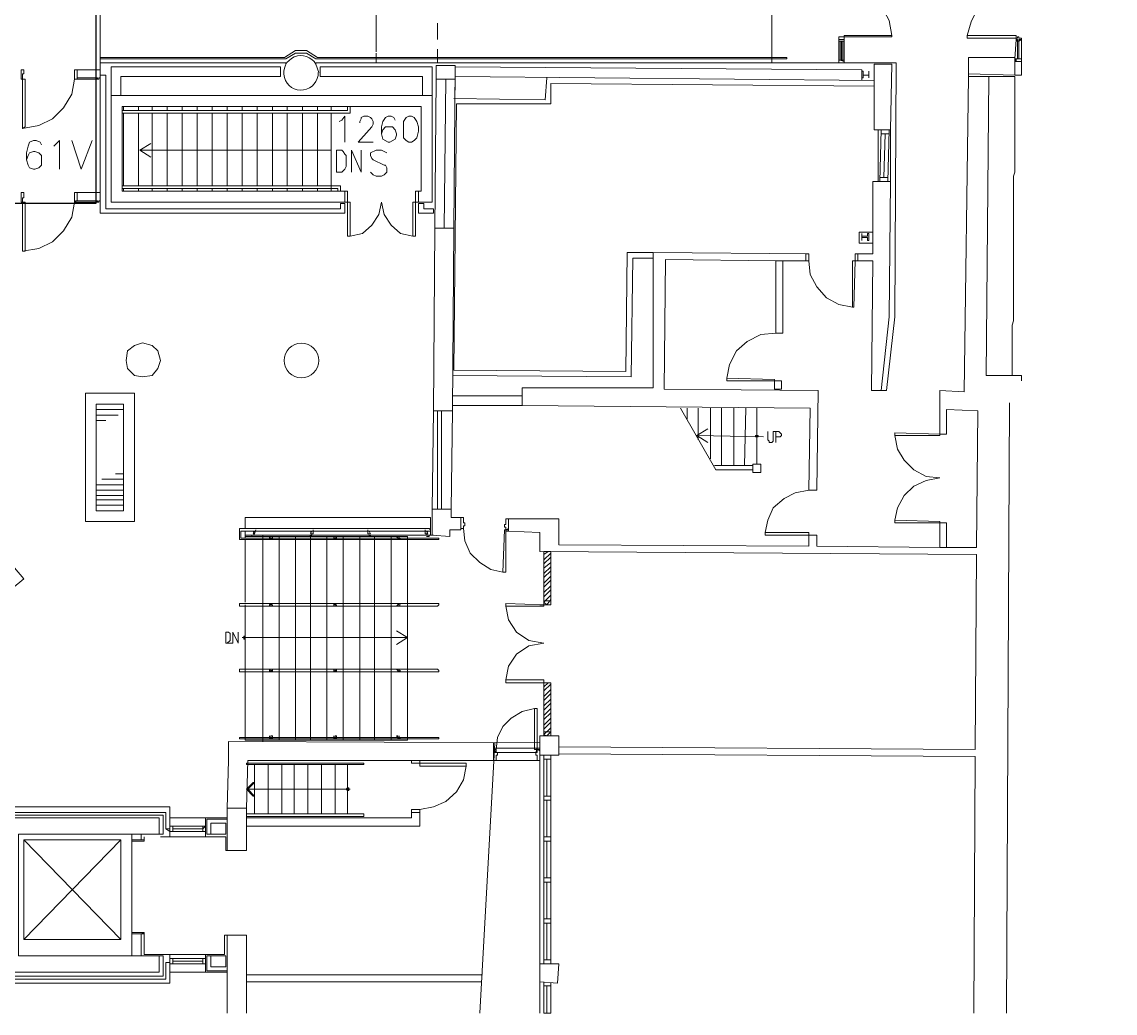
# Model space of a CAD drawing. Header units: metres. Extents: x 3 to 116, y 0 to 119.
# Drawn here: x 49.02 to 69.52, y 0.39 to 18.97 of the extents above; entities that cross this region are included whole.
import ezdxf

# ---------------------------------------------------------------- set-up
doc = ezdxf.new("R2010")
doc.units = ezdxf.units.M
doc.layers.add('Outside', color=7, linetype='Continuous')
doc.layers.add('PDF_Geometry', color=7, linetype='Continuous', transparency=0.8)

msp = doc.modelspace()

# ---------------------------------------------------------------- linework, layer by layer
at = {"layer": 'Outside'}
msp.add_lwpolyline([(48.27, 8.564), (48.27, 15.569), (50.419, 15.569), (50.419, 21.276), (53.563, 21.276), (53.591, 32.884), (48.727, 32.884), (48.781, 44.883), (65.998, 44.78), (65.998, 45.292), (94.139, 45.292), (94.19, 52.199), (97.925, 52.199), (97.823, 88.373), (92.232, 88.408)], dxfattribs=at)
at = {"layer": 'PDF_Geometry', "lineweight": 5}
for points in [[(50.495, 20.886), (50.495, 18.2)], [(55.663, 20.886), (55.663, 18.405)], [(63.082, 18.277), (63.082, 18.2), (63.082, 20.886)], [(65.333, 18.686), (64.438, 18.686), (64.438, 18.712), (65.333, 18.712), (65.333, 18.686), (65.333, 18.712), (65.282, 18.993), (65.154, 19.223), (64.949, 19.403), (64.719, 19.53), (64.438, 19.582), (64.719, 19.607), (64.949, 19.735), (65.154, 19.914), (65.282, 20.17), (65.333, 20.426), (65.333, 20.477), (65.333, 20.426), (64.438, 20.426), (64.438, 20.477), (65.333, 20.477)], [(66.74, 18.712), (66.817, 18.968), (66.945, 19.223), (67.15, 19.403), (67.38, 19.505), (67.661, 19.556), (67.38, 19.607), (67.15, 19.71), (66.945, 19.914), (66.817, 20.144), (66.766, 20.4), (66.766, 20.451), (66.766, 20.4), (67.661, 20.4), (67.661, 20.451), (66.766, 20.451)], [(56.814, 18.942), (56.814, 18.635)], [(64.438, 18.686), (64.438, 18.712)], [(67.661, 18.661), (67.661, 18.712)], [(67.687, 18.661), (67.687, 18.686), (67.687, 18.661), (67.661, 18.661), (67.661, 18.635), (67.687, 18.635), (67.687, 18.609), (67.712, 18.609), (67.712, 18.635), (67.764, 18.635), (67.764, 18.661), (67.712, 18.661), (67.712, 18.686), (67.687, 18.686), (67.687, 18.661), (67.661, 18.661), (67.661, 18.635), (67.687, 18.635), (67.687, 18.609), (67.712, 18.609), (67.712, 18.635), (67.764, 18.635), (67.764, 18.661), (67.712, 18.661), (67.712, 18.686), (67.687, 18.686)], [(56.814, 18.456), (56.814, 18.2)], [(64.335, 18.635), (64.335, 18.251)], [(64.438, 18.635), (64.335, 18.635), (64.438, 18.635), (64.438, 18.2)], [(64.438, 18.226), (64.438, 18.2), (64.438, 18.251), (64.335, 18.251), (64.335, 18.2), (64.335, 18.226), (64.335, 18.2), (64.335, 18.251), (64.438, 18.251), (64.438, 18.2), (64.438, 18.226), (64.361, 18.251), (64.361, 18.609), (64.412, 18.609), (64.412, 18.251), (64.387, 18.251), (64.387, 18.609), (64.387, 18.251)], [(67.661, 18.226), (67.636, 18.226), (67.636, 18.277), (67.764, 18.277), (67.764, 18.226), (67.764, 18.277), (67.661, 18.277), (67.661, 18.226), (67.636, 18.277), (67.661, 18.635), (67.687, 18.609), (67.687, 18.277), (67.712, 18.277), (67.712, 18.609), (67.764, 18.635), (67.764, 18.277), (67.712, 18.277), (67.712, 18.609), (67.712, 18.277)], [(55.663, 18.379), (55.663, 18.2)], [(67.584, 18.303), (67.636, 18.303), (66.766, 18.303), (66.766, 17.944), (66.689, 12.035), (66.229, 12.06), (66.229, 11.242), (66.229, 11.216)], [(49.037, 16.972), (49.088, 16.998), (49.088, 17.893), (49.037, 17.893), (49.037, 16.972), (49.344, 17.023), (49.6, 17.151), (49.805, 17.356), (49.958, 17.612), (50.009, 17.893), (50.009, 18.072), (50.06, 18.072), (50.06, 17.893), (50.009, 17.893), (50.009, 17.996)], [(50.009, 18.072), (50.419, 18.072), (50.419, 17.919), (50.444, 17.919), (50.444, 17.893), (50.47, 17.893), (50.47, 17.919), (50.495, 17.919), (50.495, 18.072), (50.419, 18.072)], [(53.975, 18.175), (53.975, 18.2), (50.495, 18.2), (50.495, 17.97), (50.598, 17.97)], [(50.879, 17.586), (50.879, 17.944), (53.872, 17.944), (53.872, 18.123), (50.7, 18.123), (50.7, 17.586)], [(54.589, 18.021), (54.537, 18.175), (54.537, 18.2), (56.763, 18.2), (65.41, 18.2), (65.384, 13.442), (65.231, 12.06), (64.949, 12.06), (64.975, 14.491), (64.694, 14.491), (64.694, 14.619), (64.975, 14.619), (64.975, 15.975), (65.308, 15.975), (65.256, 15.975), (65.282, 16.947)], [(56.712, 17.586), (56.712, 18.123), (54.614, 18.123), (54.614, 17.944), (56.533, 17.944), (56.533, 17.586)], [(64.77, 17.868), (64.77, 18.072), (57.147, 18.123), (57.121, 15.105), (57.096, 11.677), (56.737, 11.677), (56.712, 9.835), (56.814, 9.835), (56.814, 11.677)], [(56.763, 18.2), (56.763, 18.2)], [(56.763, 18.2), (56.763, 18.2)], [(67.636, 17.97), (67.636, 18.226), (67.764, 18.226), (67.764, 17.97), (67.636, 17.97), (66.766, 17.996), (66.766, 17.944), (67.15, 17.944), (67.15, 17.816)], [(66.766, 18.2), (66.766, 18.175)], [(50.009, 17.893), (50.444, 17.893), (50.419, 17.919), (50.06, 17.919)], [(55.075, 15.565), (55.075, 15.386), (50.495, 15.386), (50.495, 17.97), (50.598, 17.97), (50.598, 15.463), (54.998, 15.463), (54.998, 15.565), (55.075, 15.565), (54.998, 15.565)], [(57.121, 17.535), (58.835, 17.509), (58.861, 17.919)], [(57.147, 17.689), (57.147, 17.944), (65.001, 17.868)], [(67.584, 17.944), (67.636, 17.944), (66.766, 17.944)], [(67.15, 17.944), (67.098, 12.342), (67.764, 12.342), (67.764, 12.239)], [(67.636, 17.944), (67.636, 16.154), (67.61, 16.077), (67.61, 13.365), (67.584, 13.288), (67.584, 13.16), (67.584, 12.342)], [(65.001, 17.765), (58.938, 17.816), (58.938, 17.433), (57.172, 17.433), (57.121, 12.444), (60.345, 12.419), (60.37, 14.644), (60.856, 14.644), (60.856, 14.542), (60.473, 14.542), (60.447, 12.316), (57.096, 12.342)], [(56.456, 15.795), (56.456, 15.591), (56.405, 15.591), (56.405, 15.795), (56.456, 15.795), (56.456, 15.591), (56.712, 15.591), (56.712, 17.586), (50.7, 17.586), (50.7, 15.591), (55.075, 15.591), (55.075, 15.795), (55.126, 15.795), (55.126, 15.591), (55.075, 15.591), (55.075, 15.795)], [(56.405, 15.795), (56.456, 15.795), (56.507, 15.795), (56.507, 17.382), (50.905, 17.382), (50.905, 15.795), (55.075, 15.795), (55.126, 15.795)], [(55.126, 17.382), (55.126, 17.305), (50.905, 17.305), (50.905, 17.254), (55.177, 17.254), (55.177, 17.382)], [(50.93, 17.305), (50.93, 17.382)], [(50.93, 15.898), (50.93, 17.254)], [(51.212, 17.305), (51.212, 17.382)], [(51.212, 17.254), (51.212, 15.898)], [(51.468, 17.382), (51.468, 17.305)], [(51.468, 15.898), (51.468, 17.254)], [(51.749, 17.305), (51.749, 17.382)], [(51.749, 17.254), (51.749, 15.898)], [(52.03, 17.382), (52.03, 17.305)], [(52.03, 15.898), (52.03, 17.254)], [(52.312, 17.305), (52.312, 17.382)], [(52.312, 17.254), (52.312, 15.898)], [(52.593, 17.382), (52.593, 17.305)], [(52.593, 15.898), (52.593, 17.254)], [(52.875, 17.305), (52.875, 17.382)], [(52.875, 17.254), (52.875, 15.898)], [(53.156, 17.382), (53.156, 17.305)], [(53.156, 15.898), (53.156, 17.254)], [(53.437, 17.305), (53.437, 17.382)], [(53.437, 17.254), (53.437, 15.898)], [(53.719, 17.382), (53.719, 17.305)], [(53.719, 15.898), (53.719, 17.254)], [(54, 17.305), (54, 17.382)], [(54, 17.254), (54, 15.898)], [(54.282, 17.382), (54.282, 17.305)], [(54.282, 15.898), (54.282, 17.254)], [(54.563, 17.305), (54.563, 17.382)], [(54.563, 17.254), (54.563, 15.898)], [(54.819, 17.382), (54.819, 17.305)], [(54.819, 15.795), (54.819, 17.254)], [(54.972, 17.1), (55.023, 17.126), (55.075, 17.202), (55.075, 16.716)], [(55.356, 17.075), (55.356, 17.1), (55.382, 17.151), (55.382, 17.177), (55.433, 17.202), (55.51, 17.202), (55.561, 17.177), (55.586, 17.151), (55.612, 17.1), (55.612, 17.049), (55.586, 16.998), (55.535, 16.947), (55.33, 16.716), (55.612, 16.716)], [(56.021, 17.126), (55.996, 17.177), (55.944, 17.202), (55.893, 17.202), (55.842, 17.177), (55.791, 17.1), (55.765, 16.998), (55.765, 16.87), (55.791, 16.768), (55.893, 16.716), (55.919, 16.716), (56.021, 16.768), (56.047, 16.844), (56.047, 16.87), (56.021, 16.947), (55.97, 16.998), (55.842, 16.998), (55.791, 16.947), (55.765, 16.87)], [(56.226, 17.177), (56.277, 17.202), (56.226, 17.177), (56.175, 17.1), (56.175, 16.793), (56.226, 16.742), (56.277, 16.716), (56.328, 16.716), (56.379, 16.742), (56.43, 16.793), (56.456, 16.921), (56.456, 16.998), (56.43, 17.1), (56.379, 17.177), (56.328, 17.202), (56.277, 17.202)], [(65.103, 15.975), (65.129, 16.947), (65.103, 15.975), (65.077, 15.975), (65.077, 16.947)], [(65.129, 16.87), (65.282, 16.87), (65.205, 16.87), (65.18, 16.051), (65.256, 16.051), (65.103, 16.051)], [(65.308, 16.947), (65.308, 15.975), (65.282, 13.442), (65.129, 12.06)], [(49.395, 16.665), (49.37, 16.716), (49.293, 16.742), (49.242, 16.742), (49.165, 16.716), (49.14, 16.64), (49.114, 16.512), (49.114, 16.384), (49.14, 16.281), (49.165, 16.23), (49.242, 16.205), (49.267, 16.205), (49.344, 16.23), (49.395, 16.281), (49.395, 16.461), (49.344, 16.512), (49.267, 16.537), (49.242, 16.537), (49.165, 16.512), (49.14, 16.461), (49.114, 16.384)], [(49.626, 16.64), (49.728, 16.742), (49.728, 16.205)], [(50.342, 16.742), (50.137, 16.205), (49.958, 16.742)], [(51.442, 16.691), (51.237, 16.563)], [(54.819, 16.563), (51.237, 16.563), (51.442, 16.435)], [(55.203, 16.154), (55.203, 16.563), (55.382, 16.154), (55.382, 16.563)], [(55.868, 16.512), (55.765, 16.563), (55.663, 16.563), (55.561, 16.512), (55.561, 16.461), (55.586, 16.409), (55.612, 16.384), (55.817, 16.281), (55.842, 16.281), (55.868, 16.23), (55.868, 16.154), (55.817, 16.102), (55.765, 16.077), (55.663, 16.077), (55.612, 16.102), (55.561, 16.154)], [(54.998, 15.795), (54.998, 15.898), (50.905, 15.898), (50.905, 15.847), (54.947, 15.847), (54.947, 15.795)], [(50.93, 15.847), (50.93, 15.795)], [(51.212, 15.847), (51.212, 15.795)], [(51.468, 15.795), (51.468, 15.847)], [(51.749, 15.847), (51.749, 15.795)], [(52.03, 15.795), (52.03, 15.847)], [(52.312, 15.847), (52.312, 15.795)], [(52.593, 15.795), (52.593, 15.847)], [(52.875, 15.847), (52.875, 15.795)], [(53.156, 15.795), (53.156, 15.847)], [(53.437, 15.847), (53.437, 15.795)], [(53.719, 15.795), (53.719, 15.847)], [(54, 15.847), (54, 15.795)], [(54.282, 15.795), (54.282, 15.847)], [(54.563, 15.847), (54.563, 15.795)], [(49.063, 15.668), (49.037, 15.668), (49.063, 15.668), (49.063, 15.77), (49.012, 15.77), (49.012, 15.591), (49.037, 15.591), (49.037, 15.668)], [(49.088, 14.67), (49.037, 14.67), (49.088, 14.67), (49.088, 15.591), (49.037, 15.591), (49.037, 14.67), (49.344, 14.721), (49.6, 14.849), (49.805, 15.054), (49.958, 15.309), (50.009, 15.591), (50.035, 15.591), (50.009, 15.591), (50.009, 15.77), (50.06, 15.77), (50.06, 15.616), (50.035, 15.616), (50.035, 15.591), (50.035, 15.616), (50.06, 15.616), (50.06, 15.77), (50.009, 15.77), (50.009, 15.591), (50.035, 15.591), (50.009, 15.591)], [(50.444, 15.77), (50.009, 15.77)], [(50.419, 15.616), (50.419, 15.77), (50.495, 15.77), (50.495, 15.616), (50.47, 15.616), (50.47, 15.591), (50.444, 15.591), (50.444, 15.616), (50.419, 15.616), (50.47, 15.591), (50.009, 15.591), (50.035, 15.616), (50.444, 15.616)], [(55.177, 14.951), (55.126, 14.951), (55.177, 14.951), (55.177, 15.591), (55.126, 15.591), (55.126, 14.951), (55.177, 14.951), (55.407, 15.002), (55.586, 15.156), (55.714, 15.361), (55.765, 15.591), (55.817, 15.361), (55.944, 15.156), (56.124, 15.002), (56.354, 14.951), (56.405, 14.951), (56.354, 14.951), (56.354, 15.591), (56.405, 15.591), (56.405, 14.951)], [(56.737, 15.463), (56.737, 15.386)], [(57.121, 15.105), (56.763, 15.105), (56.737, 11.677)], [(64.975, 14.823), (64.719, 14.823), (64.719, 15.028), (64.975, 15.028)], [(63.159, 14.491), (63.159, 13.135), (63.287, 13.135), (63.287, 14.491), (63.159, 14.491), (61.086, 14.516), (61.061, 12.086), (63.952, 12.06), (63.926, 10.193), (63.773, 10.193), (63.798, 11.728), (58.4, 11.779), (58.4, 12.112), (58.758, 12.112), (60.856, 12.112), (60.856, 14.644), (63.773, 14.619), (63.773, 14.491)], [(63.721, 14.491), (63.721, 14.619), (63.721, 14.491), (63.773, 14.491), (63.773, 14.619), (63.721, 14.619)], [(63.287, 14.491), (63.773, 14.491), (63.798, 14.235), (63.926, 14.005), (64.105, 13.8), (64.335, 13.672), (64.591, 13.621)], [(64.642, 14.491), (64.591, 14.491)], [(62.238, 12.291), (62.289, 12.546), (62.417, 12.802), (62.621, 12.981), (62.877, 13.109), (63.159, 13.135), (63.287, 13.135)], [(63.133, 12.265), (63.133, 12.239), (63.261, 12.239), (63.133, 12.239), (63.133, 12.086), (63.261, 12.086), (63.261, 12.239)], [(50.93, 11.805), (50.93, 9.809), (50.419, 9.809), (50.419, 11.805), (50.93, 11.805), (50.419, 11.805), (50.419, 11.702), (50.93, 11.702)], [(61.368, 11.728), (62.033, 10.577), (62.724, 10.577), (62.724, 10.653), (62.007, 10.653)], [(61.496, 11.523), (61.496, 11.728)], [(61.7, 11.728), (61.7, 11.139)], [(61.931, 10.781), (61.931, 11.728)], [(62.135, 11.728), (62.135, 10.653)], [(62.366, 10.653), (62.366, 11.728)], [(62.596, 11.728), (62.57, 10.653)], [(62.877, 10.679), (62.724, 10.679), (62.724, 10.525), (62.877, 10.525), (62.877, 10.679), (62.801, 10.679), (62.801, 11.728)], [(66.229, 11.242), (66.356, 11.242), (66.356, 11.702), (66.945, 11.677), (66.919, 9.118), (66.356, 9.118)], [(67.533, 11.83), (67.482, 0.395)], [(50.828, 11.6), (50.419, 11.6)], [(50.419, 11.498), (50.598, 11.498)], [(57.096, 11.677), (57.07, 9.835), (57.07, 9.681), (57.249, 9.681), (57.249, 9.451), (57.044, 9.451), (57.044, 9.323), (56.712, 9.349), (56.712, 9.835), (57.07, 9.835)], [(56.891, 9.835), (56.891, 11.677)], [(61.88, 11.344), (61.675, 11.216), (61.88, 11.088)], [(63.159, 11.088), (63.159, 11.293), (63.108, 11.293), (63.108, 11.114), (63.082, 11.088), (63.031, 11.088), (63.031, 11.114), (63.005, 11.139), (63.005, 11.293)], [(63.159, 11.293), (63.21, 11.293), (63.261, 11.242), (63.261, 11.216), (63.235, 11.191), (63.159, 11.191)], [(62.928, 11.191), (61.675, 11.216)], [(62.826, 11.216), (62.801, 11.191), (62.801, 11.216), (62.775, 11.216), (62.801, 11.191), (62.775, 11.191), (62.826, 11.191)], [(65.384, 11.267), (66.229, 11.242), (66.229, 11.216), (65.384, 11.216), (65.384, 11.267), (65.384, 11.216), (65.436, 10.96), (65.563, 10.756), (65.743, 10.577), (65.973, 10.449), (66.229, 10.423), (65.973, 10.372), (65.743, 10.27), (65.563, 10.091), (65.436, 9.86), (65.384, 9.63)], [(50.777, 10.5), (50.93, 10.5)], [(50.419, 9.911), (50.93, 9.911), (50.93, 10.014), (50.419, 10.014), (50.419, 10.091), (50.93, 10.091), (50.93, 10.193), (50.419, 10.193), (50.419, 10.295), (50.93, 10.295), (50.93, 10.398), (50.521, 10.398)], [(63.773, 10.193), (63.517, 10.142), (63.312, 10.039), (63.108, 9.86), (63.005, 9.63), (62.954, 9.4), (62.954, 9.349), (62.954, 9.4), (63.773, 9.4), (63.773, 9.349), (62.954, 9.349)], [(53.207, 9.477), (53.207, 9.681), (56.686, 9.681), (56.686, 9.349), (53.207, 9.349)], [(57.249, 9.451), (57.249, 9.681), (57.3, 9.681), (57.3, 9.579), (57.326, 9.579), (57.326, 9.528), (57.3, 9.528), (57.3, 9.477), (57.249, 9.477), (57.249, 9.502)], [(66.229, 9.118), (63.926, 9.144), (63.926, 9.349), (63.773, 9.349), (63.773, 9.144), (59.091, 9.17), (59.091, 9.656), (58.145, 9.656), (58.093, 9.656), (58.093, 9.553), (58.068, 9.553), (58.068, 9.502), (58.093, 9.502), (58.093, 9.451), (58.145, 9.451), (58.145, 9.477), (58.093, 9.451), (58.093, 8.658), (58.042, 8.658), (58.068, 9.451), (58.093, 9.451)], [(56.737, 9.272), (56.814, 9.272), (53.105, 9.272), (53.105, 9.477), (53.105, 9.4)], [(56.61, 9.477), (56.661, 9.477), (53.105, 9.477)], [(54.486, 9.451), (54.486, 9.374), (54.461, 9.374), (54.486, 9.374), (54.435, 9.374), (54.461, 9.425), (54.486, 9.425), (54.461, 9.425), (54.486, 9.425), (54.435, 9.425), (54.461, 9.323), (54.435, 9.323), (54.435, 9.349), (54.461, 9.349), (54.384, 9.349), (54.435, 9.349), (54.435, 9.323), (54.384, 9.323), (54.461, 9.323), (54.409, 9.349), (53.335, 9.349), (54.409, 9.349)], [(53.412, 9.451), (53.386, 9.374), (53.361, 9.374), (53.386, 9.425), (53.335, 9.425), (53.361, 9.425), (53.386, 9.349), (53.335, 9.349), (53.335, 9.323), (53.386, 9.323), (53.335, 9.323), (53.335, 9.349), (53.386, 9.349)], [(55.51, 9.451), (55.51, 9.374), (55.535, 9.374), (55.51, 9.374), (55.561, 9.374), (55.535, 9.425), (55.51, 9.425), (55.535, 9.425), (55.51, 9.425), (55.561, 9.425)], [(56.584, 9.451), (56.584, 9.374), (56.61, 9.374), (56.584, 9.374), (56.635, 9.374), (56.61, 9.425), (56.661, 9.425), (56.635, 9.425), (56.61, 9.349), (56.661, 9.349), (56.661, 9.323), (56.61, 9.323), (56.661, 9.323), (56.661, 9.349), (56.61, 9.349)], [(56.661, 9.425), (56.686, 9.425), (56.686, 9.451), (56.661, 9.477)], [(58.042, 8.658), (57.812, 8.709), (57.607, 8.837), (57.428, 9.016), (57.326, 9.246), (57.3, 9.477)], [(66.229, 9.579), (66.229, 9.118), (66.356, 9.118), (66.356, 9.579), (66.229, 9.579), (66.229, 9.604)], [(56.763, 9.297), (56.814, 9.297), (53.13, 9.297), (53.13, 9.425), (56.661, 9.425), (56.635, 9.425)], [(53.207, 9.425), (53.207, 9.297)], [(53.207, 8.044), (53.207, 5.511), (56.251, 5.511), (56.251, 9.323), (53.207, 9.323)], [(53.207, 8.095), (53.207, 9.272)], [(53.335, 9.349), (53.335, 9.349)], [(56.737, 9.349), (53.54, 9.349), (53.54, 5.486)], [(53.54, 9.323), (53.54, 5.511)], [(53.719, 9.297), (53.719, 9.272), (53.693, 9.272), (53.719, 9.272), (53.668, 9.297), (53.668, 9.323), (53.668, 9.272), (53.693, 9.297), (53.693, 9.323), (53.719, 9.323), (53.719, 9.297), (53.693, 9.297)], [(53.847, 5.511), (53.847, 9.323)], [(54.154, 9.323), (54.154, 5.511)], [(55.51, 9.323), (55.561, 9.323), (55.561, 9.349), (55.51, 9.349), (55.612, 9.349), (55.561, 9.349), (55.561, 9.323), (55.612, 9.323), (55.51, 9.323), (55.586, 9.349), (56.661, 9.349), (54.435, 9.349), (55.561, 9.349)], [(54.435, 9.323), (54.435, 5.511)], [(54.742, 5.511), (54.742, 9.323)], [(54.921, 9.297), (54.921, 9.272), (54.896, 9.272), (54.921, 9.272), (54.87, 9.297), (54.87, 9.323), (54.87, 9.272), (54.896, 9.297), (54.896, 9.323), (54.921, 9.323), (54.921, 9.297), (54.896, 9.297)], [(55.049, 5.511), (55.049, 9.323)], [(55.356, 9.323), (55.356, 5.511)], [(55.637, 9.323), (55.637, 5.511)], [(55.944, 5.511), (55.944, 9.323)], [(56.124, 9.297), (56.098, 9.272), (56.072, 9.297), (56.072, 9.323), (56.047, 9.323), (56.072, 9.297), (56.072, 9.272), (56.047, 9.272), (56.072, 9.272), (56.098, 9.297), (56.098, 9.323), (56.098, 9.297)], [(56.661, 9.349), (56.661, 9.349)], [(56.814, 9.272), (56.84, 9.272), (56.84, 9.297), (56.814, 9.297)], [(58.093, 9.425), (58.145, 9.425), (58.733, 9.4), (58.733, 9.042), (66.919, 8.99), (66.894, 5.332), (59.091, 5.383), (59.091, 5.255), (66.894, 5.204), (66.868, 0.395)], [(63.773, 9.349), (63.773, 9.4)], [(48.602, 9.067), (49.063, 8.53), (48.219, 7.839)], [(58.81, 8.965), (58.81, 9.042), (58.938, 9.042), (58.938, 8.965)], [(58.938, 9.042), (58.938, 8.044), (58.938, 8.146), (58.861, 8.044), (58.81, 8.095), (58.938, 8.223), (58.938, 8.325), (58.81, 8.197), (58.81, 8.274), (58.938, 8.402), (58.938, 8.504), (58.81, 8.377), (58.81, 8.453), (58.938, 8.581), (58.938, 8.684), (58.81, 8.556), (58.81, 8.632), (58.938, 8.76), (58.938, 8.837), (58.81, 8.735), (58.81, 8.811), (58.938, 8.939), (58.938, 9.016), (58.81, 8.888), (58.81, 8.99), (58.886, 9.042)], [(58.81, 8.044), (58.81, 9.042)], [(53.182, 8.07), (53.105, 8.07), (56.814, 8.07), (56.84, 8.07), (56.84, 8.044), (56.814, 8.018), (53.105, 8.018), (53.182, 8.018)], [(53.105, 8.07), (53.105, 8.018)], [(53.719, 8.044), (53.719, 8.018), (53.693, 8.018), (53.693, 8.044), (53.719, 8.044), (53.668, 8.07)], [(53.668, 8.018), (53.668, 8.044), (53.668, 8.018), (53.668, 8.044), (53.693, 8.07), (53.719, 8.07), (53.693, 8.07)], [(54.921, 8.044), (54.921, 8.018), (54.896, 8.018), (54.896, 8.044), (54.921, 8.044), (54.87, 8.07), (54.87, 8.018), (54.87, 8.044), (54.896, 8.07), (54.921, 8.07), (54.896, 8.07)], [(56.124, 8.044), (56.098, 8.044), (56.098, 8.018), (56.098, 8.044), (56.072, 8.07), (56.047, 8.07), (56.072, 8.07), (56.072, 8.044), (56.047, 8.018), (56.072, 8.018), (56.072, 8.044), (56.098, 8.07)], [(58.093, 8.07), (58.81, 8.044), (58.81, 8.018), (58.093, 8.018), (58.093, 8.07), (58.093, 8.018), (58.145, 7.763), (58.298, 7.532), (58.528, 7.379), (58.81, 7.328), (58.528, 7.276), (58.298, 7.123), (58.145, 6.893), (58.093, 6.637), (58.093, 6.586), (58.093, 6.637), (58.81, 6.637), (58.81, 6.586), (58.093, 6.586)], [(58.81, 8.018), (58.81, 8.044), (58.81, 8.121), (58.938, 8.121), (58.938, 8.044), (58.733, 8.044)], [(52.849, 7.328), (52.849, 7.532), (52.9, 7.532), (52.926, 7.507), (52.926, 7.379), (52.875, 7.328), (52.849, 7.328), (52.977, 7.328), (52.977, 7.532), (53.079, 7.328), (53.079, 7.532)], [(56.251, 7.43), (53.156, 7.43), (53.207, 7.43), (53.207, 7.456), (53.182, 7.456), (53.182, 7.404), (53.207, 7.404), (53.207, 7.456), (53.207, 7.43), (53.182, 7.456), (53.182, 7.43), (53.207, 7.43), (53.182, 7.43), (53.182, 7.404), (53.207, 7.43), (53.207, 7.404), (53.207, 7.43)], [(56.047, 7.558), (56.251, 7.43), (56.047, 7.302)], [(53.182, 6.842), (53.105, 6.842), (56.814, 6.842), (56.84, 6.816), (56.84, 6.79), (56.814, 6.79), (53.105, 6.79), (53.182, 6.79)], [(53.105, 6.842), (53.105, 6.79)], [(53.719, 6.816), (53.719, 6.79), (53.693, 6.79), (53.719, 6.79), (53.668, 6.816), (53.668, 6.842), (53.668, 6.79), (53.693, 6.816), (53.693, 6.842), (53.719, 6.842), (53.719, 6.816), (53.693, 6.816)], [(54.921, 6.816), (54.921, 6.79), (54.896, 6.79), (54.921, 6.79), (54.87, 6.816), (54.87, 6.842), (54.87, 6.79), (54.896, 6.816), (54.896, 6.842), (54.921, 6.842), (54.921, 6.816), (54.896, 6.816)], [(56.124, 6.816), (56.098, 6.79), (56.072, 6.816), (56.072, 6.842), (56.047, 6.842), (56.072, 6.816), (56.072, 6.79), (56.047, 6.79), (56.072, 6.79), (56.098, 6.816), (56.098, 6.842), (56.098, 6.816)], [(58.733, 6.586), (58.938, 6.586), (58.938, 5.588)], [(58.81, 6.637), (58.81, 6.586), (58.81, 5.588)], [(58.886, 6.586), (58.81, 6.509), (58.81, 6.432), (58.938, 6.56), (58.938, 6.458), (58.81, 6.33), (58.81, 6.253), (58.938, 6.381), (58.938, 6.279), (58.81, 6.151), (58.81, 6.074), (58.938, 6.202), (58.938, 6.1), (58.81, 5.972), (58.81, 5.895), (58.938, 6.023), (58.938, 5.921), (58.81, 5.793), (58.81, 5.716), (58.938, 5.844), (58.938, 5.742), (58.81, 5.614), (58.861, 5.588), (58.938, 5.665)], [(58.682, 5.332), (58.631, 5.332), (58.631, 6.1), (58.682, 6.1), (58.631, 6.1), (58.4, 6.049), (58.196, 5.921), (58.042, 5.767), (57.94, 5.562), (57.914, 5.332), (57.889, 5.281), (58.656, 5.281), (58.682, 5.358), (58.733, 5.358), (57.863, 5.358)], [(58.733, 5.153), (58.733, 5.128), (58.682, 5.128), (58.682, 5.23), (58.656, 5.23), (58.656, 5.281), (58.682, 5.281), (58.682, 5.332), (58.733, 5.332), (58.733, 5.307), (58.682, 5.332), (58.682, 6.1)], [(56.763, 5.537), (56.814, 5.537), (53.105, 5.537), (53.105, 5.562), (56.814, 5.562), (56.763, 5.562)], [(53.719, 5.562), (53.719, 5.537), (53.693, 5.537), (53.719, 5.537), (53.668, 5.562), (53.668, 5.588), (53.668, 5.537), (53.693, 5.562), (53.693, 5.588), (53.719, 5.588), (53.719, 5.562), (53.693, 5.562)], [(54.921, 5.562), (54.921, 5.537), (54.896, 5.537), (54.921, 5.537), (54.87, 5.562), (54.87, 5.588), (54.87, 5.537), (54.896, 5.562), (54.896, 5.588), (54.921, 5.588), (54.921, 5.562), (54.896, 5.562)], [(56.124, 5.562), (56.098, 5.537), (56.072, 5.562), (56.072, 5.588), (56.047, 5.588), (56.072, 5.562), (56.072, 5.537), (56.047, 5.537), (56.072, 5.537), (56.098, 5.562), (56.098, 5.588), (56.098, 5.562)], [(56.814, 5.537), (56.84, 5.537), (56.84, 5.562), (56.814, 5.562)], [(59.091, 5.383), (59.091, 5.588), (58.733, 5.588), (58.733, 5.23), (59.091, 5.23), (59.091, 5.255)], [(57.863, 5.46), (57.863, 5.128), (53.258, 5.128), (53.233, 4.232), (52.875, 4.232), (52.875, 3.439), (53.233, 3.439), (53.233, 4.232), (52.875, 4.232), (52.9, 5.128), (52.9, 5.486), (58.733, 5.46)], [(57.889, 5.46), (57.607, 0.395)], [(58.733, 5.128), (57.863, 5.128), (57.914, 5.128), (57.914, 5.23), (57.94, 5.23), (57.94, 5.281), (57.914, 5.281), (57.914, 5.332), (57.863, 5.332), (57.863, 5.307)], [(56.482, 5.128), (56.482, 5.076), (56.482, 5.128), (56.328, 5.128), (56.328, 5.076), (56.482, 5.076), (56.482, 5.025)], [(57.863, 5.128), (58.733, 5.128), (58.733, 5.23), (58.733, 0.395)], [(58.861, 4.462), (58.861, 5.153), (58.81, 5.153), (58.81, 5.23), (58.938, 5.23), (58.938, 5.153), (58.81, 5.153)], [(58.938, 1.393), (58.938, 5.153), (58.81, 5.153), (58.81, 1.393)], [(53.386, 5.051), (53.386, 4.13)], [(53.642, 4.13), (53.642, 5.051)], [(53.898, 5.051), (53.898, 4.13)], [(54.128, 4.13), (54.128, 5.051)], [(54.384, 4.13), (54.384, 5.051)], [(54.64, 5.051), (54.64, 4.13)], [(54.896, 4.13), (54.896, 5.051)], [(55.126, 5.051), (55.126, 4.13)], [(56.482, 4.207), (56.737, 4.258), (56.968, 4.36), (57.172, 4.539), (57.3, 4.769), (57.351, 5.025), (57.351, 5.076), (57.351, 5.025), (56.482, 5.025), (56.482, 5.076), (57.351, 5.076)], [(55.177, 4.59), (53.233, 4.59), (53.975, 4.59)], [(55.151, 4.616), (55.151, 4.59), (55.151, 4.616), (55.126, 4.616), (55.1, 4.59), (55.126, 4.565), (55.151, 4.565), (55.151, 4.59), (55.126, 4.59), (55.151, 4.616), (55.126, 4.616), (55.126, 4.565), (55.126, 4.59), (55.151, 4.565), (55.151, 4.59), (55.126, 4.59)], [(58.861, 3.695), (58.861, 4.386), (58.81, 4.386), (58.81, 4.462), (58.938, 4.462), (58.938, 4.386), (58.938, 4.462), (58.81, 4.462), (58.81, 4.386), (58.938, 4.386)], [(51.621, 3.695), (51.8, 3.695), (51.8, 3.797), (51.723, 3.848), (51.8, 3.848), (51.8, 4.258), (48.449, 4.258), (48.449, 0.958), (51.8, 0.958), (51.8, 1.341)], [(51.723, 3.848), (51.723, 4.155), (48.551, 4.155), (48.551, 1.034), (51.723, 1.034), (51.723, 1.341), (51.8, 1.341), (51.8, 1.495), (51.314, 1.495), (51.314, 1.879)], [(53.233, 4.053), (56.328, 4.053), (56.328, 4.207), (56.482, 4.207), (56.482, 3.9), (53.233, 3.9)], [(56.328, 4.155), (56.482, 4.155)], [(51.595, 1.162), (51.595, 1.469), (51.595, 1.162), (48.653, 1.162), (48.653, 4.053), (51.595, 4.053), (51.595, 3.746)], [(52.465, 4.053), (51.8, 4.053)], [(52.875, 3.439), (52.849, 3.439), (52.849, 3.695), (52.465, 3.695), (52.465, 3.797), (51.8, 3.797), (51.8, 3.9), (52.465, 3.9), (52.414, 3.848), (51.851, 3.848)], [(51.851, 3.797), (51.851, 3.9)], [(52.414, 3.9), (52.414, 3.797)], [(52.465, 3.797), (52.465, 3.9), (52.465, 4.053), (52.875, 4.053)], [(52.875, 4.028), (52.491, 4.028), (52.491, 3.746), (52.568, 3.746)], [(51.391, 3.746), (48.96, 3.746), (48.96, 1.469), (51.391, 1.469)], [(51.084, 3.618), (51.084, 3.644), (51.084, 3.746), (51.084, 1.469), (51.084, 1.879), (51.084, 1.904)], [(51.314, 3.695), (51.314, 3.644), (51.314, 3.618), (51.314, 3.644), (51.084, 3.644), (51.084, 3.618), (51.314, 3.618)], [(51.263, 3.746), (51.263, 3.644)], [(51.8, 3.695), (52.465, 3.695)], [(58.861, 2.927), (58.861, 3.618), (58.81, 3.618), (58.81, 3.695), (58.938, 3.695), (58.938, 3.618), (58.938, 3.695), (58.81, 3.695), (58.81, 3.618), (58.938, 3.618)], [(49.063, 1.776), (50.879, 1.776), (50.879, 3.644), (49.063, 3.644), (49.063, 1.776), (50.879, 3.644)], [(49.063, 3.644), (50.879, 1.776)], [(51.084, 3.439), (51.084, 1.853)], [(58.861, 2.16), (58.861, 2.851), (58.81, 2.851), (58.81, 2.927), (58.938, 2.927), (58.938, 2.851), (58.938, 2.927), (58.81, 2.927), (58.81, 2.851), (58.938, 2.851)], [(58.81, 1.316), (58.81, 1.393), (58.938, 1.393), (58.938, 1.316), (58.938, 1.393), (58.81, 1.393), (58.861, 1.393), (58.861, 2.083), (58.81, 2.083), (58.81, 2.16), (58.938, 2.16), (58.938, 2.083), (58.938, 2.16), (58.81, 2.16), (58.81, 2.083), (58.938, 2.083)], [(51.314, 1.904), (51.314, 1.879), (51.084, 1.879), (51.084, 1.904), (51.314, 1.904), (51.263, 1.879), (51.263, 1.469)], [(51.8, 1.495), (52.465, 1.495), (52.465, 1.418), (52.465, 1.495), (52.823, 1.495), (52.823, 1.853), (52.875, 1.853), (52.875, 0.395)], [(53.233, 0.395), (53.233, 1.853), (52.875, 1.853)], [(52.568, 1.469), (52.491, 1.469), (52.491, 1.188), (52.875, 1.188)], [(51.851, 1.316), (51.851, 1.418)], [(52.414, 1.367), (51.851, 1.367)], [(52.414, 1.418), (52.414, 1.316)], [(52.465, 1.316), (52.465, 1.162), (52.875, 1.162)], [(51.8, 1.162), (52.465, 1.162)], [(57.658, 1.111), (53.233, 1.111)], [(53.233, 0.983), (57.633, 0.983)], [(54.435, 0.983), (54.537, 0.983)], [(58.938, 0.958), (58.938, 0.906), (58.81, 0.906), (58.81, 0.983)], [(58.938, 0.906), (58.938, 0.395), (58.81, 0.395), (58.81, 0.906)], [(58.861, 0.906), (58.861, 0.395)]]:
    msp.add_lwpolyline(points, dxfattribs=at)
for points in [[(64.438, 18.661), (64.438, 18.635), (64.438, 18.686), (64.335, 18.686), (64.335, 18.635), (64.335, 18.661), (64.335, 18.635), (64.335, 18.686), (64.438, 18.686), (64.438, 18.635)], [(66.74, 18.661), (66.74, 18.712), (67.661, 18.712), (67.661, 18.661)], [(64.438, 18.635), (64.438, 18.609), (64.335, 18.609), (64.335, 18.635), (64.335, 18.609), (64.438, 18.609)], [(50.495, 18.277), (53.975, 18.277), (54.154, 18.379), (54.358, 18.379), (54.537, 18.277), (63.363, 18.277), (63.363, 18.303), (54.563, 18.303), (54.358, 18.43), (54.154, 18.43), (53.949, 18.303), (50.495, 18.303)], [(49.012, 17.893), (49.012, 18.072), (49.063, 18.072), (49.063, 17.996), (49.037, 17.996), (49.037, 17.893), (49.012, 17.893), (49.037, 17.893), (49.012, 17.893), (49.037, 17.893), (49.037, 17.996), (49.063, 17.996), (49.063, 18.072), (49.012, 18.072)], [(56.789, 17.893), (57.147, 17.893), (57.147, 18.149), (56.789, 18.149)], [(64.898, 17.919), (64.898, 17.97), (64.796, 17.97), (64.796, 17.919), (64.77, 17.919), (64.77, 18.047), (64.796, 18.047), (64.796, 17.97), (64.898, 17.97), (64.898, 18.047)], [(65.001, 18.175), (65.333, 18.175), (65.308, 16.947), (65.001, 16.947)], [(56.942, 15.105), (56.968, 17.893), (56.789, 17.893), (56.763, 15.105)], [(54.921, 16.154), (55.023, 16.154), (55.075, 16.205), (55.1, 16.256), (55.1, 16.461), (55.075, 16.486), (55.049, 16.537), (55.023, 16.563), (54.921, 16.563)], [(56.558, 15.463), (56.737, 15.463), (56.737, 15.386), (56.456, 15.386), (56.456, 15.565), (56.558, 15.565)], [(64.898, 14.874), (64.873, 14.874), (64.873, 14.926), (64.77, 14.926), (64.77, 14.874), (64.77, 15.002), (64.77, 14.951), (64.873, 14.951), (64.873, 15.002), (64.898, 15.002)], [(64.694, 14.491), (64.694, 14.619), (64.642, 14.619), (64.642, 14.491)], [(64.617, 13.621), (64.591, 13.621), (64.591, 14.491), (64.642, 14.491)], [(51.621, 12.623), (51.57, 12.47), (51.468, 12.342), (51.288, 12.316), (51.135, 12.342), (51.007, 12.47), (50.981, 12.623), (51.007, 12.802), (51.135, 12.905), (51.288, 12.956), (51.468, 12.905), (51.57, 12.802)], [(62.238, 12.239), (62.238, 12.291), (63.133, 12.265), (63.133, 12.239)], [(50.214, 9.604), (50.214, 12.009), (51.135, 12.009), (51.135, 9.604)], [(58.4, 11.958), (58.4, 11.779), (57.096, 11.779), (57.096, 11.958)], [(62.826, 11.191), (62.826, 11.216), (62.775, 11.216), (62.775, 11.191)], [(58.145, 9.425), (58.145, 9.656)], [(65.384, 9.579), (65.384, 9.63), (66.229, 9.604), (66.229, 9.579)], [(58.81, 5.588), (58.81, 5.665), (58.938, 5.665), (58.938, 5.588)], [(53.233, 5.051), (53.233, 5.076), (55.433, 5.076), (55.433, 5.051)], [(53.386, 4.462), (53.361, 4.462), (53.233, 4.59), (53.361, 4.718), (53.386, 4.718), (53.258, 4.59)], [(48.96, 1.469), (48.96, 3.746), (51.595, 3.746), (51.672, 3.746), (51.672, 4.104), (48.577, 4.104), (48.577, 1.086), (51.672, 1.086), (51.672, 1.469), (51.595, 1.469)], [(53.233, 4.079), (53.233, 4.13), (55.433, 4.13), (55.433, 4.079)], [(52.849, 3.951), (52.849, 3.746), (52.568, 3.746), (52.568, 3.951)], [(52.568, 1.469), (52.568, 1.265), (52.849, 1.265), (52.849, 1.469)], [(52.465, 1.418), (52.465, 1.316), (51.8, 1.316), (51.8, 1.418)], [(59.065, 0.958), (59.091, 1.316), (58.733, 1.316), (58.733, 0.983)]]:
    msp.add_lwpolyline(points, close=True, dxfattribs=at)
msp.add_circle((54.264, 12.623), 0.324, dxfattribs=at)
msp.add_arc((54.256, 18.013), 0.324, 29.8628, 1.3915, dxfattribs=at)

doc.saveas('drawing.dxf')
